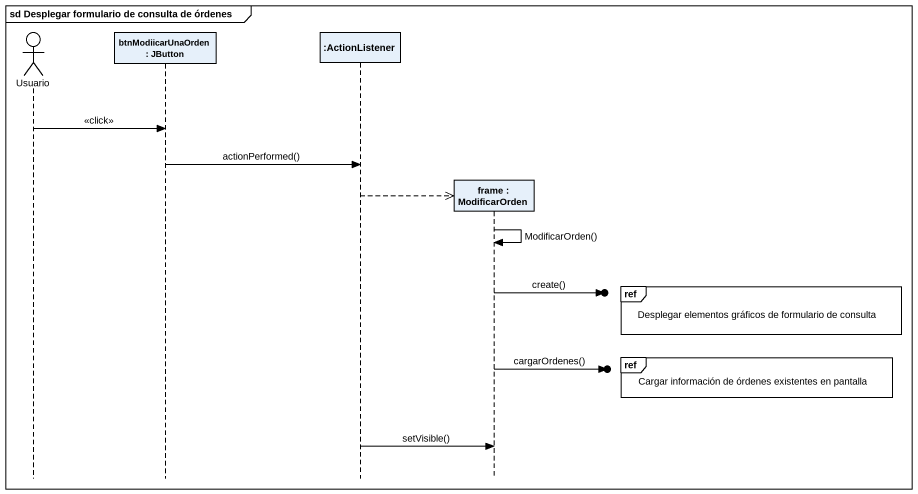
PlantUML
@startuml
mainframe sd Desplegar formulario de consulta de órdenes
hide footbox
actor Usuario
participant "btnModiicarUnaOrden : JButton" as btnModiicarUnaOrden
participant ":ActionListener" as ActionListener
participant "frame : ModificarOrden" as frame_

Usuario -> btnModiicarUnaOrden : <<click>>
btnModiicarUnaOrden -> ActionListener : actionPerformed()
ActionListener -->> frame_ **
frame_ -> frame_ : ModificarOrden()
ref over frame_ : Desplegar elementos gráficos de formulario de consulta
frame_ ->o] : create()
ref over frame_ : Cargar información de órdenes existentes en pantalla
frame_ ->o] : cargarOrdenes()
ActionListener -> frame_ : setVisible()
@enduml
